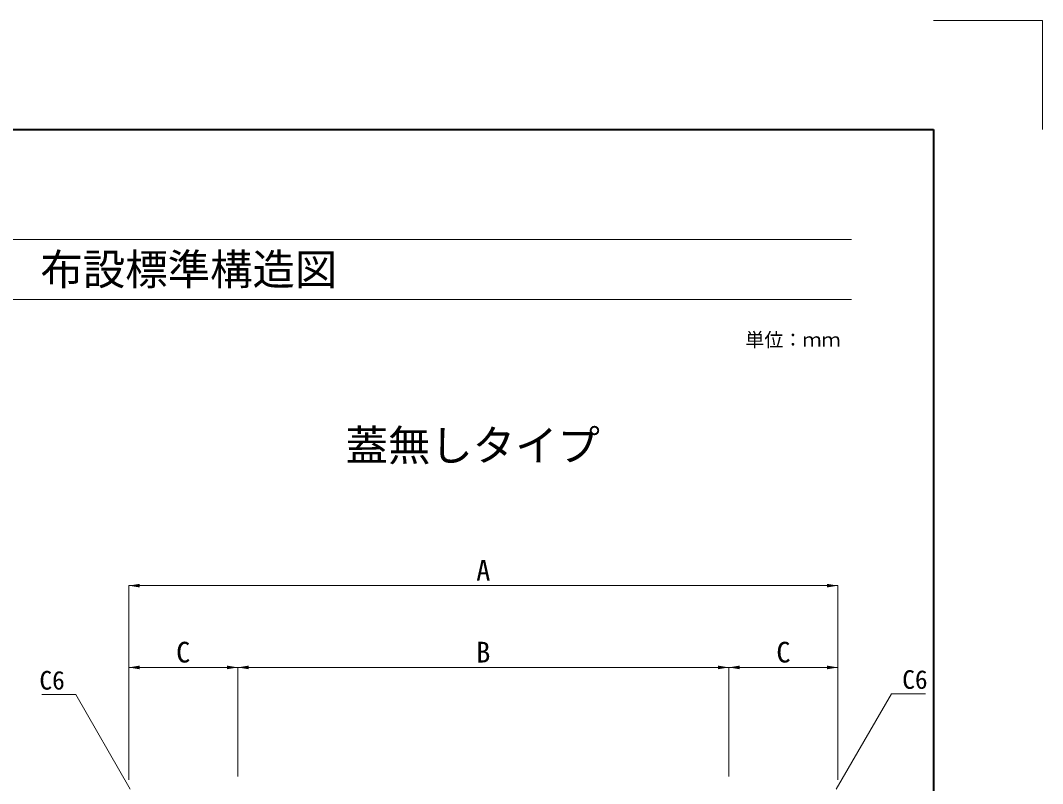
# Model space of a CAD drawing. Units: millimetres at full size; details may follow other scales. Extents: x 77366 to 106166, y -28085 to 6898.
# Drawn here: x 104292 to 106166, y -23545 to -22145 of the extents above; entities that cross this region are included whole.
import ezdxf
from ezdxf.enums import TextEntityAlignment as Align

# ---------------------------------------------------------------- set-up
doc = ezdxf.new("R2010")
doc.units = ezdxf.units.MM
doc.header["$LTSCALE"] = 50
for name, color, linetype, lineweight in [('Defpoints_2', 8, 'Continuous', 0), ('図枠', 7, 'Continuous', 5), ('寸法線', 7, 'Continuous', 13), ('引出線', 4, 'Continuous', 13)]:
    doc.layers.add(name, color=color, linetype=linetype, lineweight=lineweight)
doc.styles.add('ＭＳ ゴシック', font='')
doc.styles.get('ＭＳ ゴシック').set_extended_font_data('MS Gothic')

# ---------------------------------------------------------------- blocks, each defined once
blk = doc.blocks.new('filled_arrow')
at = {"color": 0, "linetype": 'Continuous', "lineweight": -2}
blk.add_solid([(7.5, 1.25), (0, 0), (7.5, -1.25)], dxfattribs=at)

msp = doc.modelspace()

# ---------------------------------------------------------------- linework, layer by layer
at = {"layer": 'Defpoints_2', "color": 7, "lineweight": 13}
for p, q in [((105965.8, -22145.36), (106165.8, -22145.36)), ((106165.8, -22145.36), (106165.8, -22345.36))]:
    msp.add_line(p, q, dxfattribs=at)
at = {"layer": '図枠', "lineweight": 40}
for p, q in [((102365.8, -22345.36), (105965.8, -22345.36)), ((105965.8, -22345.36), (105965.8, -27885.36))]:
    msp.add_line(p, q, dxfattribs=at)
at = {"layer": '図枠', "lineweight": 13}
for p, q in [((102515.8, -22546.94), (105815.8, -22546.94)), ((102515.8, -22656.94), (105815.8, -22656.94))]:
    msp.add_line(p, q, dxfattribs=at)
at = {"layer": '寸法線'}
for p, q in [((104490.8, -23181.94), (105790.8, -23181.94)), ((104490.8, -23537.94), (104490.8, -23181.94)), ((105790.8, -23537.94), (105790.8, -23181.94)), ((104490.8, -23331.94), (104690.8, -23331.94)), ((104490.8, -23537.94), (104490.8, -23331.94)), ((104690.8, -23531.94), (104690.8, -23331.94)), ((104690.8, -23331.94), (105590.8, -23331.94)), ((104690.8, -23531.94), (104690.8, -23331.94)), ((105590.8, -23531.94), (105590.8, -23331.94)), ((105590.8, -23331.94), (105790.8, -23331.94)), ((105590.8, -23531.94), (105590.8, -23331.94)), ((105790.8, -23537.94), (105790.8, -23331.94))]:
    msp.add_line(p, q, dxfattribs=at)
at = {"layer": '引出線'}
for points in [[(104493.8, -23554.94), (104393.73, -23381.62), (104331.34, -23381.62)], [(105787.8, -23554.94), (105888.65, -23380.26), (105951.04, -23380.26)]]:
    msp.add_lwpolyline(points, dxfattribs=at)

# ---------------------------------------------------------------- block references
at = {"layer": '寸法線', "xscale": 2.67, "yscale": 2.67}
for p in [(104490.8, -23181.94), (104490.8, -23331.94), (104690.8, -23331.94), (105590.8, -23331.94)]:
    msp.add_blockref('filled_arrow', p, dxfattribs=at)
at = {"layer": '寸法線', "xscale": 2.67, "yscale": 2.67, "rotation": 180}
for p in [(105790.8, -23181.94), (104690.8, -23331.94), (105590.8, -23331.94), (105790.8, -23331.94)]:
    msp.add_blockref('filled_arrow', p, dxfattribs=at)

# ---------------------------------------------------------------- texts
at = {"layer": '図枠', "style": 'ＭＳ ゴシック'}
msp.add_text(' ＴＹ集水桝 (底無し)９００〔壁厚２００タイプ〕 布設標準構造図 ', height=56.96, dxfattribs=at).set_placement((102503.85, -22601.94), align=Align.MIDDLE_LEFT)
for s, height, p in [('単位：ｍｍ', 25.63, (105708.3, -22731.01)), ('蓋無しタイプ ', 56.96, (105140.8, -22924.73))]:
    msp.add_text(s, height=height, dxfattribs=at).set_placement(p, align=Align.MIDDLE_CENTER)
at = {"layer": '寸法線', "style": 'ＭＳ ゴシック'}
for s, p in [('A', (105140.8, -23153.94)), ('C', (104590.8, -23303.94)), ('B', (105140.8, -23303.94)), ('C', (105690.8, -23303.94))]:
    msp.add_text(s, height=37.98, dxfattribs=at).set_placement(p, align=Align.MIDDLE_CENTER)
at = {"layer": '引出線', "style": 'ＭＳ ゴシック'}
msp.add_text('C6', height=34.18, dxfattribs=at).set_placement((104373.73, -23338.42), align=Align.TOP_RIGHT)
msp.add_text('C6', height=34.18, dxfattribs=at).set_placement((105908.65, -23337.06), align=Align.TOP_LEFT)

doc.saveas('drawing.dxf')
